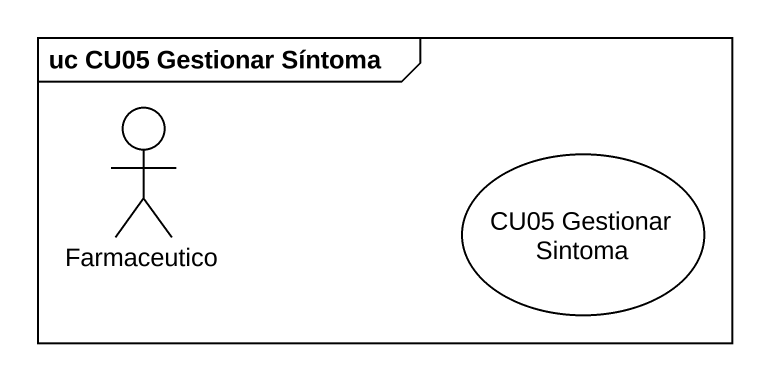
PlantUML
@startuml
mainframe uc CU05 Gestionar Síntoma
actor Farmaceutico
usecase "CU05 Gestionar Sintoma" as CU05_Gestionar_Sintoma
@enduml
